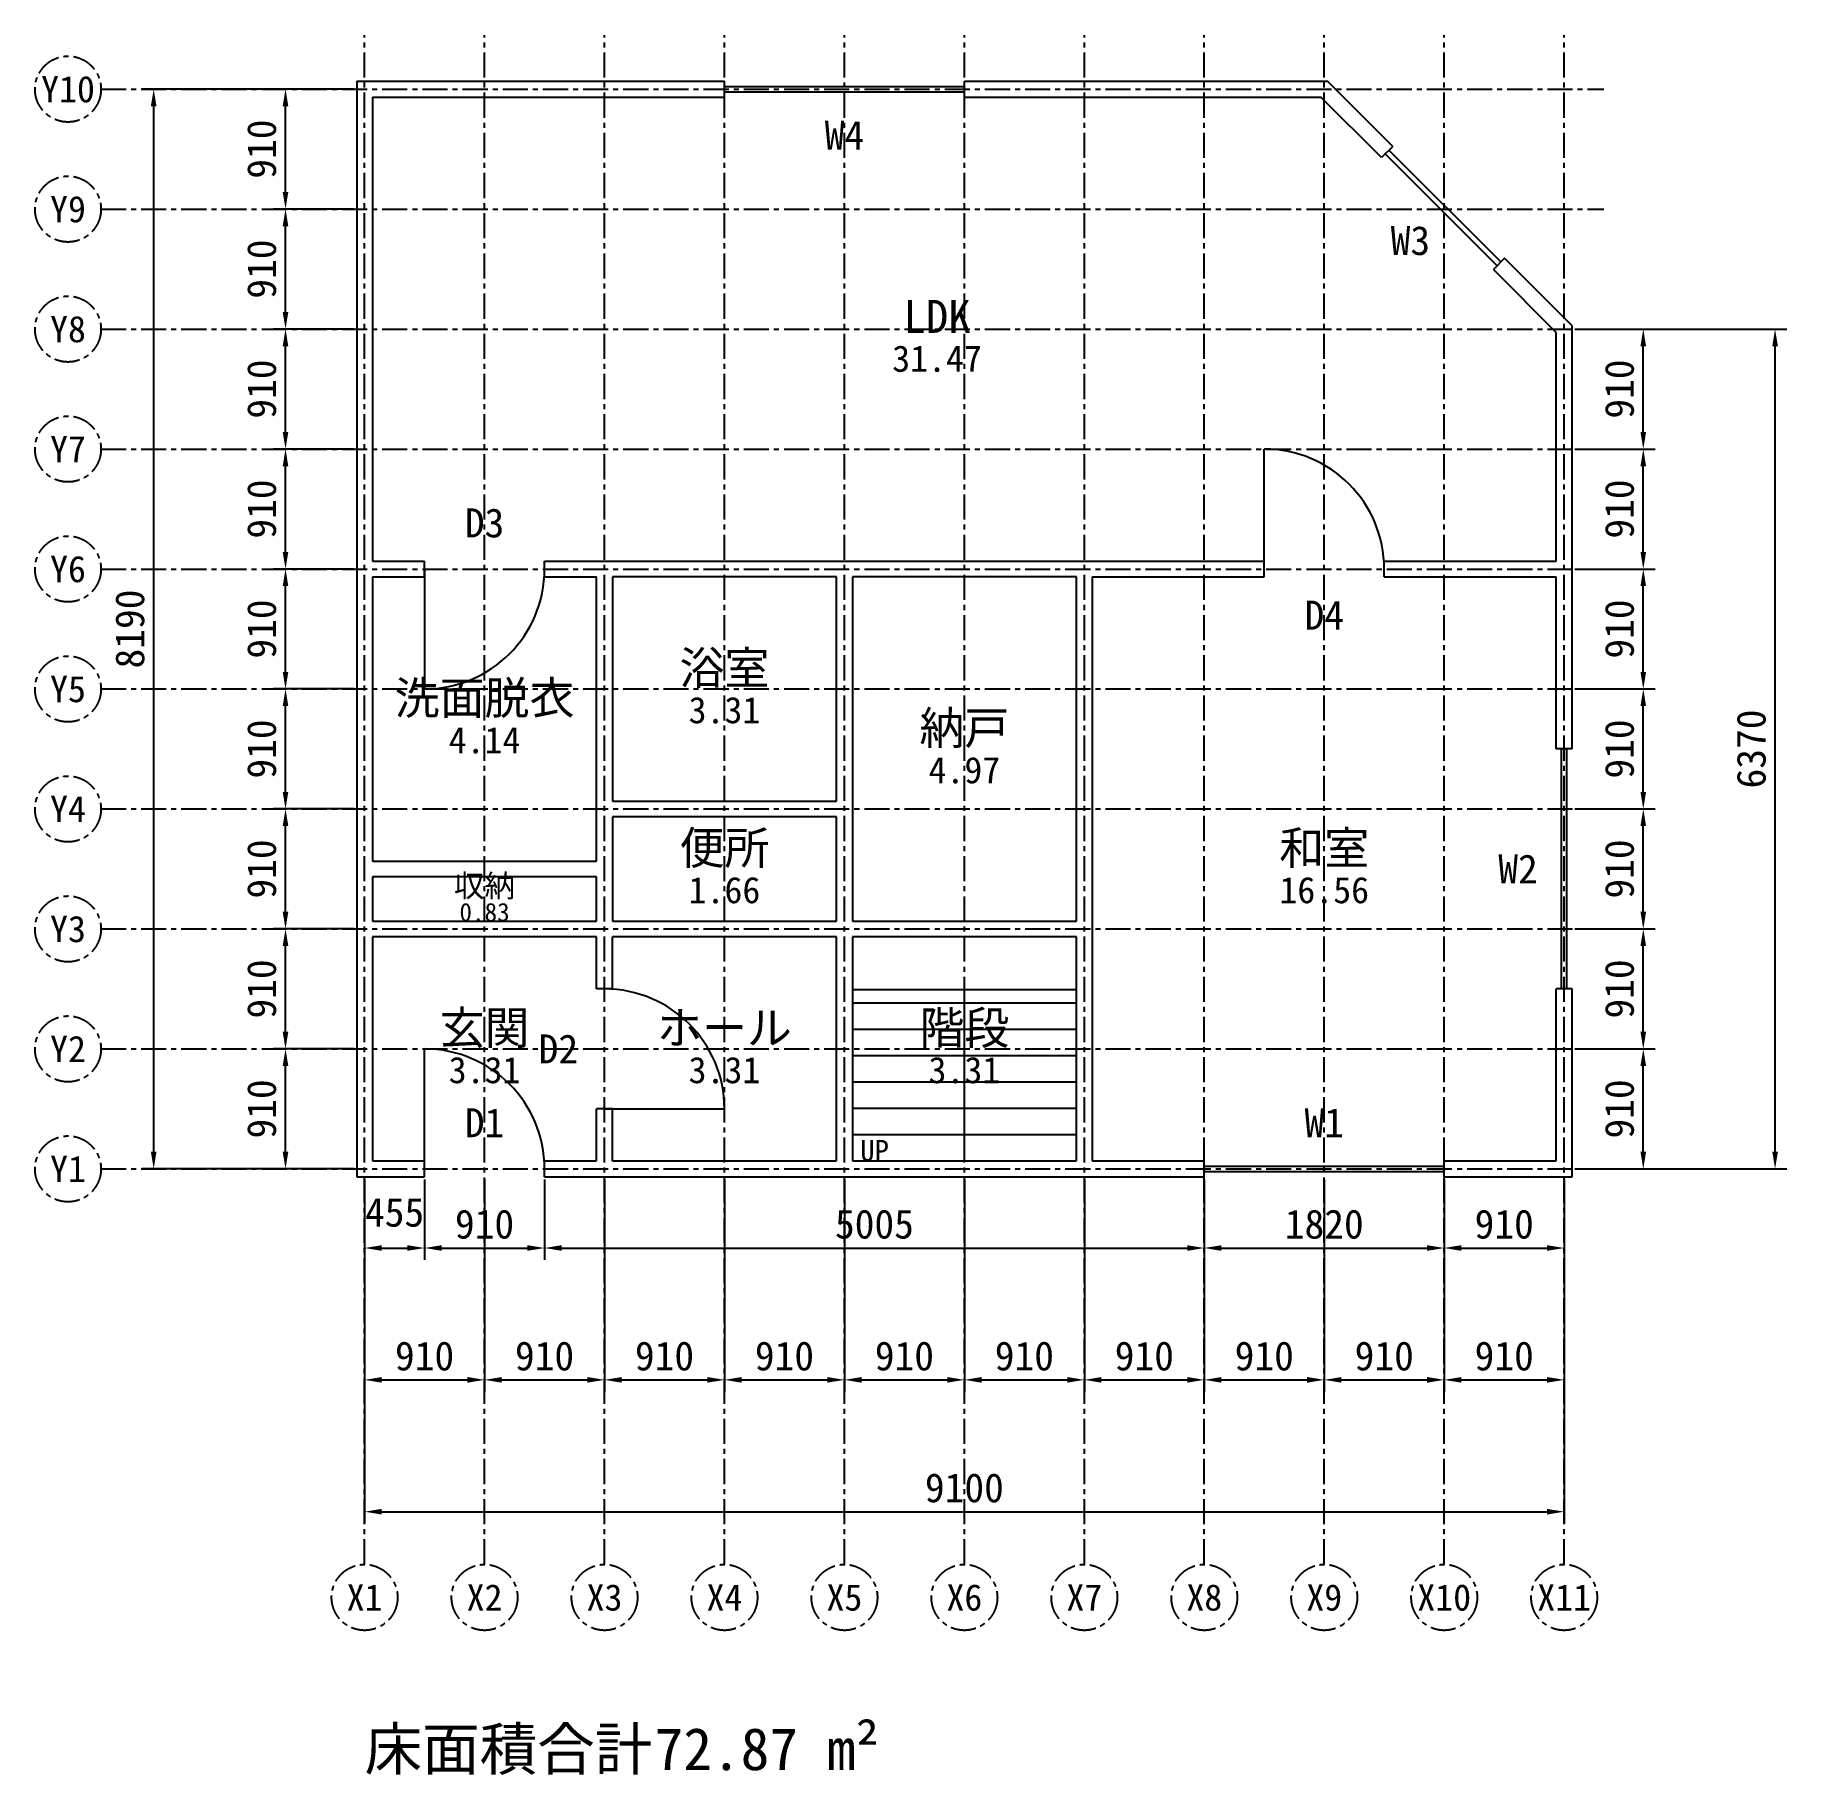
# Model space of a CAD drawing. Header units: millimetres. Extents: x -2500 to 10790, y -4597 to 8600.
import ezdxf
from ezdxf.enums import TextEntityAlignment as Align

# ---------------------------------------------------------------- set-up
doc = ezdxf.new("R2010")
doc.units = ezdxf.units.MM
doc.header["$LTSCALE"] = 60
doc.linetypes.add('CENTER', pattern=[5.08, 3.175, -0.635, 0.635, -0.635])
for name, color, linetype in [('DIM', 1, 'Continuous'), ('GRID', 8, 'CENTER'), ('OPENING', 3, 'Continuous'), ('ROOM', 4, 'Continuous'), ('STAIR', 5, 'Continuous'), ('TEXT', 2, 'Continuous'), ('WALL', 7, 'Continuous')]:
    doc.layers.add(name, color=color, linetype=linetype)
doc.styles.add('JP', font='msgothic.ttc')
doc.dimstyles.new('ARCH', dxfattribs={"dimtxt": 220, "dimasz": 130, "dimexe": 90, "dimexo": 80, "dimgap": 70, "dimtad": 1, "dimdec": 0, "dimdsep": 46, "dimtxsty": 'Standard', "dimcen": 2.5, "dimclrt": 256, "dimazin": 3, "dimtfac": 1, "dimtmove": 0, "dimatfit": 3})

msp = doc.modelspace()

# ---------------------------------------------------------------- linework, layer by layer
at = {"layer": 'GRID'}
for p, q in [((0, -3000), (0, 8600)), ((910, -3000), (910, 8600)), ((1820, -3000), (1820, 8600)), ((2730, -3000), (2730, 8600)), ((3640, -3000), (3640, 8600)), ((4550, -3000), (4550, 8600)), ((5460, -3000), (5460, 8600)), ((6370, -3000), (6370, 8600)), ((7280, -3000), (7280, 8600)), ((8190, -3000), (8190, 8600)), ((9100, -3000), (9100, 8600)), ((-2000, 8190), (9400, 8190)), ((-2000, 7280), (9400, 7280)), ((-2000, 6370), (9400, 6370)), ((-2000, 5460), (9400, 5460)), ((-2000, 4550), (9400, 4550)), ((-2000, 3640), (9400, 3640)), ((-2000, 2730), (9400, 2730)), ((-2000, 1820), (9400, 1820)), ((-2000, 910), (9400, 910)), ((-2000, 0), (9400, 0))]:
    msp.add_line(p, q, dxfattribs=at)
for centre in [(-2250, 8190), (-2250, 7280), (-2250, 6370), (-2250, 5460), (-2250, 4550), (-2250, 3640), (-2250, 2730), (-2250, 1820), (-2250, 910), (-2250, 0), (0, -3250), (910, -3250), (1820, -3250), (2730, -3250), (3640, -3250), (4550, -3250), (5460, -3250), (6370, -3250), (7280, -3250), (8190, -3250), (9100, -3250)]:
    msp.add_circle(centre, 250, dxfattribs=at)
at = {"layer": 'OPENING'}
for p, q in [((2730, 8130), (2730, 8250)), ((4550, 8130), (4550, 8250)), ((2730, 8210), (4550, 8210)), ((2730, 8170), (4550, 8170)), ((7798.9, 7755.9), (7714.1, 7671.1)), ((8619.2, 6879.1), (7770.6, 7727.6)), ((8590.9, 6850.8), (7742.4, 7699.4)), ((8647.5, 6907.4), (8562.6, 6822.5)), ((6825, 4550), (6825, 5460)), ((455, 4490), (455, 4610)), ((455, 4550), (455, 3640)), ((1365, 4490), (1365, 4610)), ((6825, 4490), (6825, 4610)), ((7735, 4490), (7735, 4610)), ((9160, 3185), (9040, 3185)), ((9080, 1365), (9080, 3185)), ((9120, 1365), (9120, 3185)), ((1880, 1365), (1760, 1365)), ((9160, 1365), (9040, 1365)), ((455, 0), (455, 910)), ((1880, 455), (1760, 455)), ((1820, 455), (2730, 455)), ((455, -60), (455, 60)), ((1365, -60), (1365, 60)), ((6370, -60), (6370, 60)), ((6370, 20), (8190, 20)), ((8190, -60), (8190, 60)), ((6370, -20), (8190, -20))]:
    msp.add_line(p, q, dxfattribs=at)
for centre, start, end in [((6825, 4550), 0, 90), ((455, 4550), -90, 0), ((1820, 455), 0, 90), ((455, 0), 0, 90)]:
    msp.add_arc(centre, 910, start, end, dxfattribs=at)
at = {"layer": 'STAIR'}
for p, q in [((3700, 1360), (5400, 1360)), ((4550, 60), (4550, 1360)), ((3700, 1260), (4550, 1260)), ((4550, 1260), (5400, 1260)), ((3700, 1060), (4550, 1060)), ((4550, 1060), (5400, 1060)), ((3700, 860), (4550, 860)), ((4550, 860), (5400, 860)), ((3700, 660), (4550, 660)), ((4550, 660), (5400, 660)), ((3700, 460), (4550, 460)), ((4550, 460), (5400, 460)), ((3700, 260), (4550, 260)), ((4550, 260), (5400, 260))]:
    msp.add_line(p, q, dxfattribs=at)
at = {"layer": 'WALL'}
for p, q in [((-60, 8250), (2730, 8250)), ((-60, 8250), (-60, -60)), ((4550, 8250), (7304.9, 8250)), ((7798.9, 7755.9), (7304.9, 8250)), ((60, 8130), (2730, 8130)), ((60, 8130), (60, 4610)), ((4550, 8130), (7255.1, 8130)), ((7714.1, 7671.1), (7255.1, 8130)), ((9040, 6345.1), (8562.6, 6822.5)), ((9160, 6394.9), (8647.5, 6907.4)), ((9160, 3185), (9160, 6394.9)), ((9040, 4610), (9040, 6345.1)), ((60, 4610), (455, 4610)), ((1365, 4610), (6825, 4610)), ((7735, 4610), (9040, 4610)), ((60, 4490), (455, 4490)), ((60, 4490), (60, 2335)), ((1365, 4490), (1760, 4490)), ((1760, 2335), (1760, 4490)), ((3580, 4490), (1880, 4490)), ((1880, 4490), (1880, 2790)), ((3580, 2790), (3580, 4490)), ((5400, 4490), (3700, 4490)), ((3700, 4490), (3700, 1880)), ((5400, 1880), (5400, 4490)), ((5520, 4490), (6825, 4490)), ((5520, 4490), (5520, 60)), ((7735, 4490), (9040, 4490)), ((9040, 3185), (9040, 4490)), ((1880, 2790), (3580, 2790)), ((3580, 2670), (1880, 2670)), ((1880, 2670), (1880, 1880)), ((3580, 1880), (3580, 2670)), ((60, 2335), (1760, 2335)), ((1760, 2215), (60, 2215)), ((60, 2215), (60, 1880)), ((1760, 1880), (1760, 2215)), ((60, 1880), (1760, 1880)), ((1880, 1880), (3580, 1880)), ((3700, 1880), (5400, 1880)), ((1760, 1760), (60, 1760)), ((60, 1760), (60, 60)), ((1760, 1365), (1760, 1760)), ((3580, 1760), (1880, 1760)), ((1880, 1365), (1880, 1760)), ((3580, 60), (3580, 1760)), ((5400, 1760), (3700, 1760)), ((3700, 1760), (3700, 60)), ((5400, 60), (5400, 1760)), ((9040, 60), (9040, 1365)), ((9160, -60), (9160, 1365)), ((1760, 60), (1760, 455)), ((1880, 60), (1880, 455)), ((60, 60), (455, 60)), ((1365, 60), (1760, 60)), ((1880, 60), (3580, 60)), ((3700, 60), (5400, 60)), ((5520, 60), (6370, 60)), ((8190, 60), (9040, 60)), ((-60, -60), (455, -60)), ((1365, -60), (6370, -60)), ((8190, -60), (9160, -60))]:
    msp.add_line(p, q, dxfattribs=at)

# ---------------------------------------------------------------- texts
at = {"layer": 'GRID', "style": 'JP'}
for s, p in [('Y10', (-2250, 8190)), ('Y9', (-2250, 7280)), ('Y8', (-2250, 6370)), ('Y7', (-2250, 5460)), ('Y6', (-2250, 4550)), ('Y5', (-2250, 3640)), ('Y4', (-2250, 2730)), ('Y3', (-2250, 1820)), ('Y2', (-2250, 910)), ('Y1', (-2250, 0)), ('X1', (0, -3250)), ('X2', (910, -3250)), ('X3', (1820, -3250)), ('X4', (2730, -3250)), ('X5', (3640, -3250)), ('X6', (4550, -3250)), ('X7', (5460, -3250)), ('X8', (6370, -3250)), ('X9', (7280, -3250)), ('X10', (8190, -3250)), ('X11', (9100, -3250))]:
    msp.add_text(s, height=200, dxfattribs=at).set_placement(p, align=Align.MIDDLE_CENTER)
at = {"layer": 'OPENING', "style": 'JP'}
for s, p in [('W4', (3640, 7840)), ('W3', (7933.3, 7041.8)), ('D3', (910, 4900)), ('D4', (7280, 4200)), ('W2', (8750, 2275)), ('D2', (1470, 910)), ('D1', (910, 350)), ('W1', (7280, 350))]:
    msp.add_text(s, height=220, dxfattribs=at).set_placement(p, align=Align.MIDDLE_CENTER)
at = {"layer": 'ROOM', "style": 'JP'}
for s, height, p in [('LDK', 250, (4342.5, 6466.1)), ('31.47', 200, (4342.5, 6146.1)), ('浴室', 250, (2730, 3800)), ('洗面脱衣', 250, (910, 3572.5)), ('3.31', 200, (2730, 3480)), ('納戸', 250, (4550, 3345)), ('4.14', 200, (910, 3252.5)), ('4.97', 200, (4550, 3025)), ('便所', 250, (2730, 2435)), ('和室', 250, (7280, 2435)), ('収納', 170, (910, 2147.5)), ('1.66', 200, (2730, 2115)), ('16.56', 200, (7280, 2115)), ('0.83', 140, (910, 1947.5)), ('玄関', 250, (910, 1070)), ('ホール', 250, (2730, 1070)), ('階段', 250, (4550, 1070)), ('3.31', 200, (910, 750)), ('3.31', 200, (2730, 750)), ('3.31', 200, (4550, 750))]:
    msp.add_text(s, height=height, dxfattribs=at).set_placement(p, align=Align.MIDDLE_CENTER)
at = {"layer": 'STAIR', "style": 'JP'}
msp.add_text('UP', height=160, dxfattribs=at).set_placement((3760, 140), align=Align.MIDDLE_LEFT)
at = {"layer": 'TEXT', "style": 'JP'}
for s, p in [('床面積合計', (0, -4400)), ('72.87 m²', (2200, -4400))]:
    msp.add_text(s, height=320, dxfattribs=at).set_placement(p, align=Align.MIDDLE_LEFT)

# ---------------------------------------------------------------- dimensions: what is measured, and where the dimension line sits
at = {"layer": 'DIM'}
for base, p1, p2 in [((-1600, 0), (0, 0), (0, 8190)), ((-600, 7280), (0, 7280), (0, 8190)), ((-600, 6370), (0, 6370), (0, 7280)), ((-600, 5460), (0, 5460), (0, 6370)), ((9700, 5460), (9100, 5460), (9100, 6370)), ((10700, 0), (9100, 0), (9100, 6370)), ((-600, 4550), (0, 4550), (0, 5460)), ((9700, 4550), (9100, 4550), (9100, 5460)), ((-600, 3640), (0, 3640), (0, 4550)), ((9700, 3640), (9100, 3640), (9100, 4550)), ((-600, 2730), (0, 2730), (0, 3640)), ((9700, 2730), (9100, 2730), (9100, 3640)), ((-600, 1820), (0, 1820), (0, 2730)), ((9700, 1820), (9100, 1820), (9100, 2730)), ((-600, 910), (0, 910), (0, 1820)), ((9700, 910), (9100, 910), (9100, 1820)), ((-600, 0), (0, 0), (0, 910)), ((9700, 0), (9100, 0), (9100, 910))]:
    msp.add_linear_dim(base=base, p1=p1, p2=p2, angle=90, dimstyle='ARCH', dxfattribs=at).render()
for base, p1, p2 in [((0, -600), (0, 0), (455, 0)), ((0, -1600), (0, 0), (910, 0)), ((0, -2600), (0, 0), (9100, 0)), ((455, -600), (455, 0), (1365, 0)), ((910, -1600), (910, 0), (1820, 0)), ((1365, -600), (1365, 0), (6370, 0)), ((1820, -1600), (1820, 0), (2730, 0)), ((2730, -1600), (2730, 0), (3640, 0)), ((3640, -1600), (3640, 0), (4550, 0)), ((4550, -1600), (4550, 0), (5460, 0)), ((5460, -1600), (5460, 0), (6370, 0)), ((6370, -600), (6370, 0), (8190, 0)), ((6370, -1600), (6370, 0), (7280, 0)), ((7280, -1600), (7280, 0), (8190, 0)), ((8190, -600), (8190, 0), (9100, 0)), ((8190, -1600), (8190, 0), (9100, 0))]:
    msp.add_linear_dim(base=base, p1=p1, p2=p2, dimstyle='ARCH', dxfattribs=at).render()

doc.saveas('drawing.dxf')
